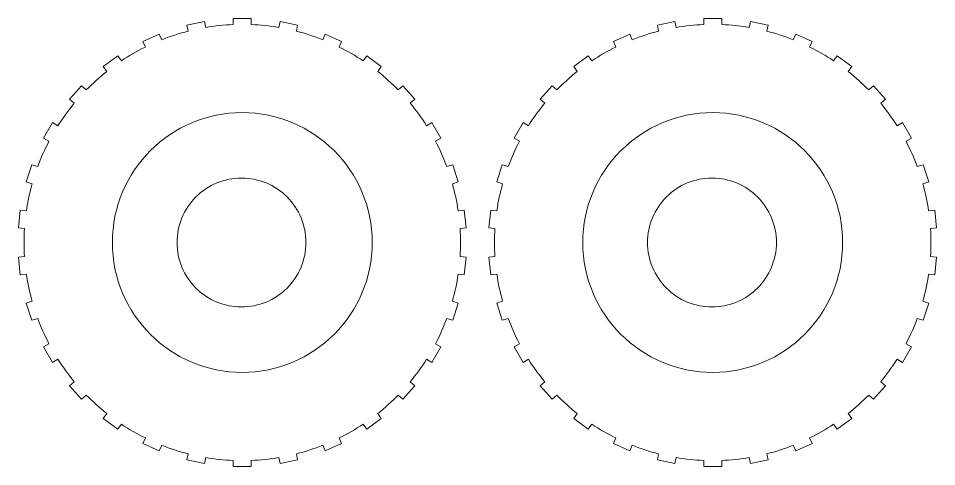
# Model space of a CAD drawing. Header units: centimetres. Extents: x -259 to 261, y 17 to 228.
# Drawn here: x -148.36 to -130.39, y 66.71 to 75.48 of the extents above; entities that cross this region are included whole.
import ezdxf

# ---------------------------------------------------------------- set-up
doc = ezdxf.new("R2010")
doc.units = ezdxf.units.CM
doc.header["$MEASUREMENT"] = 0
doc.layers.add('layer 1', color=7, linetype='Continuous')

msp = doc.modelspace()

# ---------------------------------------------------------------- linework, layer by layer
at = {"layer": 'layer 1', "color": 250, "lineweight": 9}
for points, knots in [([(-141.53854, 74.7464), (-141.53854, 74.7464), (-141.25457, 74.54008), (-141.25457, 74.54008), (-141.25457, 74.54008), (-141.25457, 74.54008), (-141.32546, 74.44251), (-141.32546, 74.44251), (-141.32546, 74.44251), (-141.18339, 74.33009), (-141.04862, 74.20875), (-140.92197, 74.0792), (-140.92197, 74.0792), (-140.92197, 74.0792), (-140.83235, 74.15991), (-140.83235, 74.15991), (-140.83235, 74.15991), (-140.83235, 74.15991), (-140.59748, 73.89906), (-140.59748, 73.89906), (-140.59748, 73.89906), (-140.59748, 73.89906), (-140.6871, 73.81836), (-140.6871, 73.81836), (-140.6871, 73.81836), (-140.57152, 73.67886), (-140.46492, 73.53215), (-140.36798, 73.37911), (-140.36798, 73.37911), (-140.36798, 73.37911), (-140.26352, 73.43941), (-140.26352, 73.43941), (-140.26352, 73.43941), (-140.26352, 73.43941), (-140.08802, 73.13543), (-140.08802, 73.13543), (-140.08802, 73.13543), (-140.08802, 73.13543), (-140.19248, 73.07513), (-140.19248, 73.07513), (-140.19248, 73.07513), (-140.10841, 72.91466), (-140.03465, 72.74898), (-139.97164, 72.57912), (-139.97164, 72.57912), (-139.97164, 72.57912), (-139.85693, 72.6164), (-139.85693, 72.6164), (-139.85693, 72.6164), (-139.85693, 72.6164), (-139.74847, 72.28258), (-139.74847, 72.28258), (-139.74847, 72.28258), (-139.74847, 72.28258), (-139.86317, 72.24531), (-139.86317, 72.24531), (-139.86317, 72.24531), (-139.81432, 72.07085), (-139.77661, 71.89347), (-139.75029, 71.71422), (-139.75029, 71.71422), (-139.75029, 71.71422), (-139.63034, 71.72684), (-139.63034, 71.72684), (-139.63034, 71.72684), (-139.63034, 71.72684), (-139.59365, 71.37776), (-139.59365, 71.37776), (-139.59365, 71.37776), (-139.59365, 71.37776), (-139.71359, 71.36513), (-139.71359, 71.36513), (-139.71359, 71.36513), (-139.70208, 71.18433), (-139.70208, 71.00299), (-139.71359, 70.8222), (-139.71359, 70.8222), (-139.71359, 70.8222), (-139.59365, 70.80959), (-139.59365, 70.80959), (-139.59365, 70.80959), (-139.59365, 70.80959), (-139.63034, 70.46052), (-139.63034, 70.46052), (-139.63034, 70.46052), (-139.63034, 70.46052), (-139.75029, 70.47312), (-139.75029, 70.47312), (-139.75029, 70.47312), (-139.77661, 70.29388), (-139.81432, 70.1165), (-139.86317, 69.94205), (-139.86317, 69.94205), (-139.86317, 69.94205), (-139.74847, 69.90477), (-139.74847, 69.90477), (-139.74847, 69.90477), (-139.74847, 69.90477), (-139.85693, 69.57095), (-139.85693, 69.57095), (-139.85693, 69.57095), (-139.85693, 69.57095), (-139.97164, 69.60822), (-139.97164, 69.60822), (-139.97164, 69.60822), (-140.03465, 69.43838), (-140.10841, 69.2727), (-140.19248, 69.11221), (-140.19248, 69.11221), (-140.19248, 69.11221), (-140.08802, 69.05191), (-140.08802, 69.05191), (-140.08802, 69.05191), (-140.08802, 69.05191), (-140.26352, 68.74794), (-140.26352, 68.74794), (-140.26352, 68.74794), (-140.26352, 68.74794), (-140.36798, 68.80824), (-140.36798, 68.80824), (-140.36798, 68.80824), (-140.46492, 68.6552), (-140.57152, 68.50849), (-140.6871, 68.369), (-140.6871, 68.369), (-140.6871, 68.369), (-140.59748, 68.28829), (-140.59748, 68.28829), (-140.59748, 68.28829), (-140.59748, 68.28829), (-140.83235, 68.02745), (-140.83235, 68.02745), (-140.83235, 68.02745), (-140.83235, 68.02745), (-140.92197, 68.10814), (-140.92197, 68.10814), (-140.92197, 68.10814), (-141.04862, 67.97861), (-141.18339, 67.85726), (-141.32546, 67.74485), (-141.32546, 67.74485), (-141.32546, 67.74485), (-141.25457, 67.64727), (-141.25457, 67.64727), (-141.25457, 67.64727), (-141.25457, 67.64727), (-141.53854, 67.44096), (-141.53854, 67.44096), (-141.53854, 67.44096), (-141.53854, 67.44096), (-141.60943, 67.53853), (-141.60943, 67.53853), (-141.60943, 67.53853), (-141.76024, 67.43816), (-141.9173, 67.34748), (-142.07963, 67.26705), (-142.07963, 67.26705), (-142.07963, 67.26705), (-142.03058, 67.15688), (-142.03058, 67.15688), (-142.03058, 67.15688), (-142.03058, 67.15688), (-142.35123, 67.01411), (-142.35123, 67.01411), (-142.35123, 67.01411), (-142.35123, 67.01411), (-142.40029, 67.12429), (-142.40029, 67.12429), (-142.40029, 67.12429), (-142.56867, 67.05747), (-142.74114, 67.00143), (-142.91665, 66.95651), (-142.91665, 66.95651), (-142.91665, 66.95651), (-142.89158, 66.83854), (-142.89158, 66.83854), (-142.89158, 66.83854), (-142.89158, 66.83854), (-143.23491, 66.76557), (-143.23491, 66.76557), (-143.23491, 66.76557), (-143.23491, 66.76557), (-143.25999, 66.88354), (-143.25999, 66.88354), (-143.25999, 66.88354), (-143.43859, 66.85319), (-143.61895, 66.83423), (-143.79996, 66.82678), (-143.79996, 66.82678), (-143.79996, 66.82678), (-143.79996, 66.70618), (-143.79996, 66.70618), (-143.79996, 66.70618), (-143.79996, 66.70618), (-144.15096, 66.70618), (-144.15096, 66.70618), (-144.15096, 66.70618), (-144.15096, 66.70618), (-144.15096, 66.82678), (-144.15096, 66.82678), (-144.15096, 66.82678), (-144.33197, 66.83423), (-144.51232, 66.85319), (-144.69092, 66.88354), (-144.69092, 66.88354), (-144.69092, 66.88354), (-144.71601, 66.76557), (-144.71601, 66.76557), (-144.71601, 66.76557), (-144.71601, 66.76557), (-145.05933, 66.83854), (-145.05933, 66.83854), (-145.05933, 66.83854), (-145.05933, 66.83854), (-145.03426, 66.95651), (-145.03426, 66.95651), (-145.03426, 66.95651), (-145.20977, 67.00143), (-145.38224, 67.05747), (-145.55063, 67.12429), (-145.55063, 67.12429), (-145.55063, 67.12429), (-145.59969, 67.01411), (-145.59969, 67.01411), (-145.59969, 67.01411), (-145.59969, 67.01411), (-145.92034, 67.15688), (-145.92034, 67.15688), (-145.92034, 67.15688), (-145.92034, 67.15688), (-145.87129, 67.26705), (-145.87129, 67.26705), (-145.87129, 67.26705), (-146.03362, 67.34748), (-146.19068, 67.43816), (-146.34149, 67.53853), (-146.34149, 67.53853), (-146.34149, 67.53853), (-146.41238, 67.44096), (-146.41238, 67.44096), (-146.41238, 67.44096), (-146.41238, 67.44096), (-146.69635, 67.64727), (-146.69635, 67.64727), (-146.69635, 67.64727), (-146.69635, 67.64727), (-146.62546, 67.74485), (-146.62546, 67.74485), (-146.62546, 67.74485), (-146.76752, 67.85726), (-146.90229, 67.97861), (-147.02895, 68.10814), (-147.02895, 68.10814), (-147.02895, 68.10814), (-147.11857, 68.02745), (-147.11857, 68.02745), (-147.11857, 68.02745), (-147.11857, 68.02745), (-147.35343, 68.28829), (-147.35343, 68.28829), (-147.35343, 68.28829), (-147.35343, 68.28829), (-147.26381, 68.369), (-147.26381, 68.369), (-147.26381, 68.369), (-147.3794, 68.50849), (-147.48599, 68.6552), (-147.58294, 68.80824), (-147.58294, 68.80824), (-147.58294, 68.80824), (-147.6874, 68.74794), (-147.6874, 68.74794), (-147.6874, 68.74794), (-147.6874, 68.74794), (-147.8629, 69.05191), (-147.8629, 69.05191), (-147.8629, 69.05191), (-147.8629, 69.05191), (-147.75844, 69.11221), (-147.75844, 69.11221), (-147.75844, 69.11221), (-147.8425, 69.2727), (-147.91626, 69.43838), (-147.97928, 69.60822), (-147.97928, 69.60822), (-147.97928, 69.60822), (-148.09398, 69.57095), (-148.09398, 69.57095), (-148.09398, 69.57095), (-148.09398, 69.57095), (-148.20244, 69.90477), (-148.20244, 69.90477), (-148.20244, 69.90477), (-148.20244, 69.90477), (-148.08775, 69.94205), (-148.08775, 69.94205), (-148.08775, 69.94205), (-148.1366, 70.1165), (-148.1743, 70.29388), (-148.20063, 70.47312), (-148.20063, 70.47312), (-148.20063, 70.47312), (-148.32058, 70.46052), (-148.32058, 70.46052), (-148.32058, 70.46052), (-148.32058, 70.46052), (-148.35727, 70.80959), (-148.35727, 70.80959), (-148.35727, 70.80959), (-148.35727, 70.80959), (-148.23732, 70.8222), (-148.23732, 70.8222), (-148.23732, 70.8222), (-148.24883, 71.003), (-148.24883, 71.18435), (-148.23732, 71.36515), (-148.23732, 71.36515), (-148.23732, 71.36515), (-148.35727, 71.37776), (-148.35727, 71.37776), (-148.35727, 71.37776), (-148.35727, 71.37776), (-148.32058, 71.72684), (-148.32058, 71.72684), (-148.32058, 71.72684), (-148.32058, 71.72684), (-148.20063, 71.71422), (-148.20063, 71.71422), (-148.20063, 71.71422), (-148.1743, 71.89347), (-148.1366, 72.07085), (-148.08775, 72.24531), (-148.08775, 72.24531), (-148.08775, 72.24531), (-148.20244, 72.28258), (-148.20244, 72.28258), (-148.20244, 72.28258), (-148.20244, 72.28258), (-148.09398, 72.6164), (-148.09398, 72.6164), (-148.09398, 72.6164), (-148.09398, 72.6164), (-147.97928, 72.57912), (-147.97928, 72.57912), (-147.97928, 72.57912), (-147.91626, 72.74898), (-147.8425, 72.91466), (-147.75844, 73.07513), (-147.75844, 73.07513), (-147.75844, 73.07513), (-147.8629, 73.13543), (-147.8629, 73.13543), (-147.8629, 73.13543), (-147.8629, 73.13543), (-147.6874, 73.43941), (-147.6874, 73.43941), (-147.6874, 73.43941), (-147.6874, 73.43941), (-147.58294, 73.37911), (-147.58294, 73.37911), (-147.58294, 73.37911), (-147.48599, 73.53215), (-147.3794, 73.67886), (-147.26381, 73.81836), (-147.26381, 73.81836), (-147.26381, 73.81836), (-147.35343, 73.89906), (-147.35343, 73.89906), (-147.35343, 73.89906), (-147.35343, 73.89906), (-147.11857, 74.15991), (-147.11857, 74.15991), (-147.11857, 74.15991), (-147.11857, 74.15991), (-147.02895, 74.0792), (-147.02895, 74.0792), (-147.02895, 74.0792), (-146.90229, 74.20875), (-146.76752, 74.33009), (-146.62546, 74.44251), (-146.62546, 74.44251), (-146.62546, 74.44251), (-146.69635, 74.54008), (-146.69635, 74.54008), (-146.69635, 74.54008), (-146.69635, 74.54008), (-146.41238, 74.7464), (-146.41238, 74.7464), (-146.41238, 74.7464), (-146.41238, 74.7464), (-146.34149, 74.64882), (-146.34149, 74.64882), (-146.34149, 74.64882), (-146.19068, 74.74919), (-146.03362, 74.83987), (-145.87129, 74.92029), (-145.87129, 74.92029), (-145.87129, 74.92029), (-145.92034, 75.03047), (-145.92034, 75.03047), (-145.92034, 75.03047), (-145.92034, 75.03047), (-145.59969, 75.17324), (-145.59969, 75.17324), (-145.59969, 75.17324), (-145.59969, 75.17324), (-145.55063, 75.06306), (-145.55063, 75.06306), (-145.55063, 75.06306), (-145.38224, 75.12987), (-145.20977, 75.18592), (-145.03426, 75.23083), (-145.03426, 75.23083), (-145.03426, 75.23083), (-145.05933, 75.34881), (-145.05933, 75.34881), (-145.05933, 75.34881), (-145.05933, 75.34881), (-144.71601, 75.42179), (-144.71601, 75.42179), (-144.71601, 75.42179), (-144.71601, 75.42179), (-144.69092, 75.30382), (-144.69092, 75.30382), (-144.69092, 75.30382), (-144.51232, 75.33417), (-144.33197, 75.35312), (-144.15096, 75.36056), (-144.15096, 75.36056), (-144.15096, 75.36056), (-144.15096, 75.48118), (-144.15096, 75.48118), (-144.15096, 75.48118), (-144.15096, 75.48118), (-143.79996, 75.48118), (-143.79996, 75.48118), (-143.79996, 75.48118), (-143.79996, 75.48118), (-143.79996, 75.36056), (-143.79996, 75.36056), (-143.79996, 75.36056), (-143.61895, 75.35312), (-143.43859, 75.33417), (-143.25999, 75.30382), (-143.25999, 75.30382), (-143.25999, 75.30382), (-143.23491, 75.42179), (-143.23491, 75.42179), (-143.23491, 75.42179), (-143.23491, 75.42179), (-142.89158, 75.34881), (-142.89158, 75.34881), (-142.89158, 75.34881), (-142.89158, 75.34881), (-142.91665, 75.23083), (-142.91665, 75.23083), (-142.91665, 75.23083), (-142.74114, 75.18592), (-142.56867, 75.12987), (-142.40029, 75.06306), (-142.40029, 75.06306), (-142.40029, 75.06306), (-142.35123, 75.17324), (-142.35123, 75.17324), (-142.35123, 75.17324), (-142.35123, 75.17324), (-142.03058, 75.03047), (-142.03058, 75.03047), (-142.03058, 75.03047), (-142.03058, 75.03047), (-142.07963, 74.92029), (-142.07963, 74.92029), (-142.07963, 74.92029), (-141.9173, 74.83987), (-141.76024, 74.74919), (-141.60943, 74.64882), (-141.60943, 74.64882), (-141.60943, 74.64882), (-141.53854, 74.7464), (-141.53854, 74.7464)], [0, 0, 0, 0, 0.00826446, 0.00826446, 0.00826446, 0.00826446, 0.01652893, 0.01652893, 0.01652893, 0.01652893, 0.02479339, 0.02479339, 0.02479339, 0.02479339, 0.03305785, 0.03305785, 0.03305785, 0.03305785, 0.04132231, 0.04132231, 0.04132231, 0.04132231, 0.04958678, 0.04958678, 0.04958678, 0.04958678, 0.05785124, 0.05785124, 0.05785124, 0.05785124, 0.0661157, 0.0661157, 0.0661157, 0.0661157, 0.07438017, 0.07438017, 0.07438017, 0.07438017, 0.08264463, 0.08264463, 0.08264463, 0.08264463, 0.09090909, 0.09090909, 0.09090909, 0.09090909, 0.09917355, 0.09917355, 0.09917355, 0.09917355, 0.10743802, 0.10743802, 0.10743802, 0.10743802, 0.11570248, 0.11570248, 0.11570248, 0.11570248, 0.12396694, 0.12396694, 0.12396694, 0.12396694, 0.1322314, 0.1322314, 0.1322314, 0.1322314, 0.14049587, 0.14049587, 0.14049587, 0.14049587, 0.14876033, 0.14876033, 0.14876033, 0.14876033, 0.15702479, 0.15702479, 0.15702479, 0.15702479, 0.16528926, 0.16528926, 0.16528926, 0.16528926, 0.17355372, 0.17355372, 0.17355372, 0.17355372, 0.18181818, 0.18181818, 0.18181818, 0.18181818, 0.19008264, 0.19008264, 0.19008264, 0.19008264, 0.19834711, 0.19834711, 0.19834711, 0.19834711, 0.20661157, 0.20661157, 0.20661157, 0.20661157, 0.21487603, 0.21487603, 0.21487603, 0.21487603, 0.2231405, 0.2231405, 0.2231405, 0.2231405, 0.23140496, 0.23140496, 0.23140496, 0.23140496, 0.23966942, 0.23966942, 0.23966942, 0.23966942, 0.24793388, 0.24793388, 0.24793388, 0.24793388, 0.25619835, 0.25619835, 0.25619835, 0.25619835, 0.26446281, 0.26446281, 0.26446281, 0.26446281, 0.27272727, 0.27272727, 0.27272727, 0.27272727, 0.28099174, 0.28099174, 0.28099174, 0.28099174, 0.2892562, 0.2892562, 0.2892562, 0.2892562, 0.29752066, 0.29752066, 0.29752066, 0.29752066, 0.30578512, 0.30578512, 0.30578512, 0.30578512, 0.31404959, 0.31404959, 0.31404959, 0.31404959, 0.32231405, 0.32231405, 0.32231405, 0.32231405, 0.33057851, 0.33057851, 0.33057851, 0.33057851, 0.33884298, 0.33884298, 0.33884298, 0.33884298, 0.34710744, 0.34710744, 0.34710744, 0.34710744, 0.3553719, 0.3553719, 0.3553719, 0.3553719, 0.36363636, 0.36363636, 0.36363636, 0.36363636, 0.37190083, 0.37190083, 0.37190083, 0.37190083, 0.38016529, 0.38016529, 0.38016529, 0.38016529, 0.38842975, 0.38842975, 0.38842975, 0.38842975, 0.39669421, 0.39669421, 0.39669421, 0.39669421, 0.40495868, 0.40495868, 0.40495868, 0.40495868, 0.41322314, 0.41322314, 0.41322314, 0.41322314, 0.4214876, 0.4214876, 0.4214876, 0.4214876, 0.42975207, 0.42975207, 0.42975207, 0.42975207, 0.43801653, 0.43801653, 0.43801653, 0.43801653, 0.44628099, 0.44628099, 0.44628099, 0.44628099, 0.45454545, 0.45454545, 0.45454545, 0.45454545, 0.46280992, 0.46280992, 0.46280992, 0.46280992, 0.47107438, 0.47107438, 0.47107438, 0.47107438, 0.47933884, 0.47933884, 0.47933884, 0.47933884, 0.48760331, 0.48760331, 0.48760331, 0.48760331, 0.49586777, 0.49586777, 0.49586777, 0.49586777, 0.50413223, 0.50413223, 0.50413223, 0.50413223, 0.51239669, 0.51239669, 0.51239669, 0.51239669, 0.52066116, 0.52066116, 0.52066116, 0.52066116, 0.52892562, 0.52892562, 0.52892562, 0.52892562, 0.53719008, 0.53719008, 0.53719008, 0.53719008, 0.54545455, 0.54545455, 0.54545455, 0.54545455, 0.55371901, 0.55371901, 0.55371901, 0.55371901, 0.56198347, 0.56198347, 0.56198347, 0.56198347, 0.57024793, 0.57024793, 0.57024793, 0.57024793, 0.5785124, 0.5785124, 0.5785124, 0.5785124, 0.58677686, 0.58677686, 0.58677686, 0.58677686, 0.59504132, 0.59504132, 0.59504132, 0.59504132, 0.60330579, 0.60330579, 0.60330579, 0.60330579, 0.61157025, 0.61157025, 0.61157025, 0.61157025, 0.61983471, 0.61983471, 0.61983471, 0.61983471, 0.62809917, 0.62809917, 0.62809917, 0.62809917, 0.63636364, 0.63636364, 0.63636364, 0.63636364, 0.6446281, 0.6446281, 0.6446281, 0.6446281, 0.65289256, 0.65289256, 0.65289256, 0.65289256, 0.66115702, 0.66115702, 0.66115702, 0.66115702, 0.66942149, 0.66942149, 0.66942149, 0.66942149, 0.67768595, 0.67768595, 0.67768595, 0.67768595, 0.68595041, 0.68595041, 0.68595041, 0.68595041, 0.69421488, 0.69421488, 0.69421488, 0.69421488, 0.70247934, 0.70247934, 0.70247934, 0.70247934, 0.7107438, 0.7107438, 0.7107438, 0.7107438, 0.71900826, 0.71900826, 0.71900826, 0.71900826, 0.72727273, 0.72727273, 0.72727273, 0.72727273, 0.73553719, 0.73553719, 0.73553719, 0.73553719, 0.74380165, 0.74380165, 0.74380165, 0.74380165, 0.75206612, 0.75206612, 0.75206612, 0.75206612, 0.76033058, 0.76033058, 0.76033058, 0.76033058, 0.76859504, 0.76859504, 0.76859504, 0.76859504, 0.7768595, 0.7768595, 0.7768595, 0.7768595, 0.78512397, 0.78512397, 0.78512397, 0.78512397, 0.79338843, 0.79338843, 0.79338843, 0.79338843, 0.80165289, 0.80165289, 0.80165289, 0.80165289, 0.80991736, 0.80991736, 0.80991736, 0.80991736, 0.81818182, 0.81818182, 0.81818182, 0.81818182, 0.82644628, 0.82644628, 0.82644628, 0.82644628, 0.83471074, 0.83471074, 0.83471074, 0.83471074, 0.84297521, 0.84297521, 0.84297521, 0.84297521, 0.85123967, 0.85123967, 0.85123967, 0.85123967, 0.85950413, 0.85950413, 0.85950413, 0.85950413, 0.8677686, 0.8677686, 0.8677686, 0.8677686, 0.87603306, 0.87603306, 0.87603306, 0.87603306, 0.88429752, 0.88429752, 0.88429752, 0.88429752, 0.89256198, 0.89256198, 0.89256198, 0.89256198, 0.90082645, 0.90082645, 0.90082645, 0.90082645, 0.90909091, 0.90909091, 0.90909091, 0.90909091, 0.91735537, 0.91735537, 0.91735537, 0.91735537, 0.92561983, 0.92561983, 0.92561983, 0.92561983, 0.9338843, 0.9338843, 0.9338843, 0.9338843, 0.94214876, 0.94214876, 0.94214876, 0.94214876, 0.95041322, 0.95041322, 0.95041322, 0.95041322, 0.95867769, 0.95867769, 0.95867769, 0.95867769, 0.96694215, 0.96694215, 0.96694215, 0.96694215, 0.97520661, 0.97520661, 0.97520661, 0.97520661, 0.98347107, 0.98347107, 0.98347107, 0.98347107, 1, 1, 1, 1]), ([(-132.33106, 74.7464), (-132.33106, 74.7464), (-132.04709, 74.54008), (-132.04709, 74.54008), (-132.04709, 74.54008), (-132.04709, 74.54008), (-132.11798, 74.44251), (-132.11798, 74.44251), (-132.11798, 74.44251), (-131.97591, 74.33009), (-131.84114, 74.20875), (-131.71449, 74.0792), (-131.71449, 74.0792), (-131.71449, 74.0792), (-131.62487, 74.15991), (-131.62487, 74.15991), (-131.62487, 74.15991), (-131.62487, 74.15991), (-131.39, 73.89906), (-131.39, 73.89906), (-131.39, 73.89906), (-131.39, 73.89906), (-131.47962, 73.81836), (-131.47962, 73.81836), (-131.47962, 73.81836), (-131.36404, 73.67886), (-131.25744, 73.53215), (-131.1605, 73.37911), (-131.1605, 73.37911), (-131.1605, 73.37911), (-131.05604, 73.43941), (-131.05604, 73.43941), (-131.05604, 73.43941), (-131.05604, 73.43941), (-130.88054, 73.13543), (-130.88054, 73.13543), (-130.88054, 73.13543), (-130.88054, 73.13543), (-130.985, 73.07513), (-130.985, 73.07513), (-130.985, 73.07513), (-130.90093, 72.91466), (-130.82717, 72.74898), (-130.76416, 72.57912), (-130.76416, 72.57912), (-130.76416, 72.57912), (-130.64945, 72.6164), (-130.64945, 72.6164), (-130.64945, 72.6164), (-130.64945, 72.6164), (-130.54099, 72.28258), (-130.54099, 72.28258), (-130.54099, 72.28258), (-130.54099, 72.28258), (-130.65569, 72.24531), (-130.65569, 72.24531), (-130.65569, 72.24531), (-130.60684, 72.07085), (-130.56913, 71.89347), (-130.54281, 71.71422), (-130.54281, 71.71422), (-130.54281, 71.71422), (-130.42286, 71.72684), (-130.42286, 71.72684), (-130.42286, 71.72684), (-130.42286, 71.72684), (-130.38617, 71.37776), (-130.38617, 71.37776), (-130.38617, 71.37776), (-130.38617, 71.37776), (-130.50611, 71.36513), (-130.50611, 71.36513), (-130.50611, 71.36513), (-130.4946, 71.18433), (-130.4946, 71.00299), (-130.50611, 70.8222), (-130.50611, 70.8222), (-130.50611, 70.8222), (-130.38617, 70.80959), (-130.38617, 70.80959), (-130.38617, 70.80959), (-130.38617, 70.80959), (-130.42286, 70.46052), (-130.42286, 70.46052), (-130.42286, 70.46052), (-130.42286, 70.46052), (-130.54281, 70.47312), (-130.54281, 70.47312), (-130.54281, 70.47312), (-130.56913, 70.29388), (-130.60684, 70.1165), (-130.65569, 69.94205), (-130.65569, 69.94205), (-130.65569, 69.94205), (-130.54099, 69.90477), (-130.54099, 69.90477), (-130.54099, 69.90477), (-130.54099, 69.90477), (-130.64945, 69.57095), (-130.64945, 69.57095), (-130.64945, 69.57095), (-130.64945, 69.57095), (-130.76416, 69.60822), (-130.76416, 69.60822), (-130.76416, 69.60822), (-130.82717, 69.43838), (-130.90093, 69.2727), (-130.985, 69.11221), (-130.985, 69.11221), (-130.985, 69.11221), (-130.88054, 69.05191), (-130.88054, 69.05191), (-130.88054, 69.05191), (-130.88054, 69.05191), (-131.05604, 68.74794), (-131.05604, 68.74794), (-131.05604, 68.74794), (-131.05604, 68.74794), (-131.1605, 68.80824), (-131.1605, 68.80824), (-131.1605, 68.80824), (-131.25744, 68.6552), (-131.36404, 68.50849), (-131.47962, 68.369), (-131.47962, 68.369), (-131.47962, 68.369), (-131.39, 68.28829), (-131.39, 68.28829), (-131.39, 68.28829), (-131.39, 68.28829), (-131.62487, 68.02745), (-131.62487, 68.02745), (-131.62487, 68.02745), (-131.62487, 68.02745), (-131.71449, 68.10814), (-131.71449, 68.10814), (-131.71449, 68.10814), (-131.84114, 67.97861), (-131.97591, 67.85726), (-132.11798, 67.74485), (-132.11798, 67.74485), (-132.11798, 67.74485), (-132.04709, 67.64727), (-132.04709, 67.64727), (-132.04709, 67.64727), (-132.04709, 67.64727), (-132.33106, 67.44096), (-132.33106, 67.44096), (-132.33106, 67.44096), (-132.33106, 67.44096), (-132.40195, 67.53853), (-132.40195, 67.53853), (-132.40195, 67.53853), (-132.55276, 67.43816), (-132.70982, 67.34748), (-132.87215, 67.26705), (-132.87215, 67.26705), (-132.87215, 67.26705), (-132.8231, 67.15688), (-132.8231, 67.15688), (-132.8231, 67.15688), (-132.8231, 67.15688), (-133.14375, 67.01411), (-133.14375, 67.01411), (-133.14375, 67.01411), (-133.14375, 67.01411), (-133.19281, 67.12429), (-133.19281, 67.12429), (-133.19281, 67.12429), (-133.36119, 67.05747), (-133.53366, 67.00143), (-133.70917, 66.95651), (-133.70917, 66.95651), (-133.70917, 66.95651), (-133.6841, 66.83854), (-133.6841, 66.83854), (-133.6841, 66.83854), (-133.6841, 66.83854), (-134.02743, 66.76557), (-134.02743, 66.76557), (-134.02743, 66.76557), (-134.02743, 66.76557), (-134.05251, 66.88354), (-134.05251, 66.88354), (-134.05251, 66.88354), (-134.23111, 66.85319), (-134.41147, 66.83423), (-134.59248, 66.82678), (-134.59248, 66.82678), (-134.59248, 66.82678), (-134.59248, 66.70618), (-134.59248, 66.70618), (-134.59248, 66.70618), (-134.59248, 66.70618), (-134.94348, 66.70618), (-134.94348, 66.70618), (-134.94348, 66.70618), (-134.94348, 66.70618), (-134.94348, 66.82678), (-134.94348, 66.82678), (-134.94348, 66.82678), (-135.12449, 66.83423), (-135.30484, 66.85319), (-135.48344, 66.88354), (-135.48344, 66.88354), (-135.48344, 66.88354), (-135.50853, 66.76557), (-135.50853, 66.76557), (-135.50853, 66.76557), (-135.50853, 66.76557), (-135.85185, 66.83854), (-135.85185, 66.83854), (-135.85185, 66.83854), (-135.85185, 66.83854), (-135.82678, 66.95651), (-135.82678, 66.95651), (-135.82678, 66.95651), (-136.00229, 67.00143), (-136.17476, 67.05747), (-136.34315, 67.12429), (-136.34315, 67.12429), (-136.34315, 67.12429), (-136.39221, 67.01411), (-136.39221, 67.01411), (-136.39221, 67.01411), (-136.39221, 67.01411), (-136.71286, 67.15688), (-136.71286, 67.15688), (-136.71286, 67.15688), (-136.71286, 67.15688), (-136.66381, 67.26705), (-136.66381, 67.26705), (-136.66381, 67.26705), (-136.82614, 67.34748), (-136.9832, 67.43816), (-137.13401, 67.53853), (-137.13401, 67.53853), (-137.13401, 67.53853), (-137.2049, 67.44096), (-137.2049, 67.44096), (-137.2049, 67.44096), (-137.2049, 67.44096), (-137.48887, 67.64727), (-137.48887, 67.64727), (-137.48887, 67.64727), (-137.48887, 67.64727), (-137.41798, 67.74485), (-137.41798, 67.74485), (-137.41798, 67.74485), (-137.56004, 67.85726), (-137.69481, 67.97861), (-137.82147, 68.10814), (-137.82147, 68.10814), (-137.82147, 68.10814), (-137.91109, 68.02745), (-137.91109, 68.02745), (-137.91109, 68.02745), (-137.91109, 68.02745), (-138.14595, 68.28829), (-138.14595, 68.28829), (-138.14595, 68.28829), (-138.14595, 68.28829), (-138.05633, 68.369), (-138.05633, 68.369), (-138.05633, 68.369), (-138.17192, 68.50849), (-138.27851, 68.6552), (-138.37546, 68.80824), (-138.37546, 68.80824), (-138.37546, 68.80824), (-138.47992, 68.74794), (-138.47992, 68.74794), (-138.47992, 68.74794), (-138.47992, 68.74794), (-138.65542, 69.05191), (-138.65542, 69.05191), (-138.65542, 69.05191), (-138.65542, 69.05191), (-138.55096, 69.11221), (-138.55096, 69.11221), (-138.55096, 69.11221), (-138.63502, 69.2727), (-138.70878, 69.43838), (-138.7718, 69.60822), (-138.7718, 69.60822), (-138.7718, 69.60822), (-138.8865, 69.57095), (-138.8865, 69.57095), (-138.8865, 69.57095), (-138.8865, 69.57095), (-138.99496, 69.90477), (-138.99496, 69.90477), (-138.99496, 69.90477), (-138.99496, 69.90477), (-138.88027, 69.94205), (-138.88027, 69.94205), (-138.88027, 69.94205), (-138.92912, 70.1165), (-138.96682, 70.29388), (-138.99315, 70.47312), (-138.99315, 70.47312), (-138.99315, 70.47312), (-139.1131, 70.46052), (-139.1131, 70.46052), (-139.1131, 70.46052), (-139.1131, 70.46052), (-139.14979, 70.80959), (-139.14979, 70.80959), (-139.14979, 70.80959), (-139.14979, 70.80959), (-139.02984, 70.8222), (-139.02984, 70.8222), (-139.02984, 70.8222), (-139.04135, 71.003), (-139.04135, 71.18435), (-139.02984, 71.36515), (-139.02984, 71.36515), (-139.02984, 71.36515), (-139.14979, 71.37776), (-139.14979, 71.37776), (-139.14979, 71.37776), (-139.14979, 71.37776), (-139.1131, 71.72684), (-139.1131, 71.72684), (-139.1131, 71.72684), (-139.1131, 71.72684), (-138.99315, 71.71422), (-138.99315, 71.71422), (-138.99315, 71.71422), (-138.96682, 71.89347), (-138.92912, 72.07085), (-138.88027, 72.24531), (-138.88027, 72.24531), (-138.88027, 72.24531), (-138.99496, 72.28258), (-138.99496, 72.28258), (-138.99496, 72.28258), (-138.99496, 72.28258), (-138.8865, 72.6164), (-138.8865, 72.6164), (-138.8865, 72.6164), (-138.8865, 72.6164), (-138.7718, 72.57912), (-138.7718, 72.57912), (-138.7718, 72.57912), (-138.70878, 72.74898), (-138.63502, 72.91466), (-138.55096, 73.07513), (-138.55096, 73.07513), (-138.55096, 73.07513), (-138.65542, 73.13543), (-138.65542, 73.13543), (-138.65542, 73.13543), (-138.65542, 73.13543), (-138.47992, 73.43941), (-138.47992, 73.43941), (-138.47992, 73.43941), (-138.47992, 73.43941), (-138.37546, 73.37911), (-138.37546, 73.37911), (-138.37546, 73.37911), (-138.27851, 73.53215), (-138.17192, 73.67886), (-138.05633, 73.81836), (-138.05633, 73.81836), (-138.05633, 73.81836), (-138.14595, 73.89906), (-138.14595, 73.89906), (-138.14595, 73.89906), (-138.14595, 73.89906), (-137.91109, 74.15991), (-137.91109, 74.15991), (-137.91109, 74.15991), (-137.91109, 74.15991), (-137.82147, 74.0792), (-137.82147, 74.0792), (-137.82147, 74.0792), (-137.69481, 74.20875), (-137.56004, 74.33009), (-137.41798, 74.44251), (-137.41798, 74.44251), (-137.41798, 74.44251), (-137.48887, 74.54008), (-137.48887, 74.54008), (-137.48887, 74.54008), (-137.48887, 74.54008), (-137.2049, 74.7464), (-137.2049, 74.7464), (-137.2049, 74.7464), (-137.2049, 74.7464), (-137.13401, 74.64882), (-137.13401, 74.64882), (-137.13401, 74.64882), (-136.9832, 74.74919), (-136.82614, 74.83987), (-136.66381, 74.92029), (-136.66381, 74.92029), (-136.66381, 74.92029), (-136.71286, 75.03047), (-136.71286, 75.03047), (-136.71286, 75.03047), (-136.71286, 75.03047), (-136.39221, 75.17324), (-136.39221, 75.17324), (-136.39221, 75.17324), (-136.39221, 75.17324), (-136.34315, 75.06306), (-136.34315, 75.06306), (-136.34315, 75.06306), (-136.17476, 75.12987), (-136.00229, 75.18592), (-135.82678, 75.23083), (-135.82678, 75.23083), (-135.82678, 75.23083), (-135.85185, 75.34881), (-135.85185, 75.34881), (-135.85185, 75.34881), (-135.85185, 75.34881), (-135.50853, 75.42179), (-135.50853, 75.42179), (-135.50853, 75.42179), (-135.50853, 75.42179), (-135.48344, 75.30382), (-135.48344, 75.30382), (-135.48344, 75.30382), (-135.30484, 75.33417), (-135.12449, 75.35312), (-134.94348, 75.36056), (-134.94348, 75.36056), (-134.94348, 75.36056), (-134.94348, 75.48118), (-134.94348, 75.48118), (-134.94348, 75.48118), (-134.94348, 75.48118), (-134.59248, 75.48118), (-134.59248, 75.48118), (-134.59248, 75.48118), (-134.59248, 75.48118), (-134.59248, 75.36056), (-134.59248, 75.36056), (-134.59248, 75.36056), (-134.41147, 75.35312), (-134.23111, 75.33417), (-134.05251, 75.30382), (-134.05251, 75.30382), (-134.05251, 75.30382), (-134.02743, 75.42179), (-134.02743, 75.42179), (-134.02743, 75.42179), (-134.02743, 75.42179), (-133.6841, 75.34881), (-133.6841, 75.34881), (-133.6841, 75.34881), (-133.6841, 75.34881), (-133.70917, 75.23083), (-133.70917, 75.23083), (-133.70917, 75.23083), (-133.53366, 75.18592), (-133.36119, 75.12987), (-133.19281, 75.06306), (-133.19281, 75.06306), (-133.19281, 75.06306), (-133.14375, 75.17324), (-133.14375, 75.17324), (-133.14375, 75.17324), (-133.14375, 75.17324), (-132.8231, 75.03047), (-132.8231, 75.03047), (-132.8231, 75.03047), (-132.8231, 75.03047), (-132.87215, 74.92029), (-132.87215, 74.92029), (-132.87215, 74.92029), (-132.70982, 74.83987), (-132.55276, 74.74919), (-132.40195, 74.64882), (-132.40195, 74.64882), (-132.40195, 74.64882), (-132.33106, 74.7464), (-132.33106, 74.7464)], [0, 0, 0, 0, 0.00826446, 0.00826446, 0.00826446, 0.00826446, 0.01652893, 0.01652893, 0.01652893, 0.01652893, 0.02479339, 0.02479339, 0.02479339, 0.02479339, 0.03305785, 0.03305785, 0.03305785, 0.03305785, 0.04132231, 0.04132231, 0.04132231, 0.04132231, 0.04958678, 0.04958678, 0.04958678, 0.04958678, 0.05785124, 0.05785124, 0.05785124, 0.05785124, 0.0661157, 0.0661157, 0.0661157, 0.0661157, 0.07438017, 0.07438017, 0.07438017, 0.07438017, 0.08264463, 0.08264463, 0.08264463, 0.08264463, 0.09090909, 0.09090909, 0.09090909, 0.09090909, 0.09917355, 0.09917355, 0.09917355, 0.09917355, 0.10743802, 0.10743802, 0.10743802, 0.10743802, 0.11570248, 0.11570248, 0.11570248, 0.11570248, 0.12396694, 0.12396694, 0.12396694, 0.12396694, 0.1322314, 0.1322314, 0.1322314, 0.1322314, 0.14049587, 0.14049587, 0.14049587, 0.14049587, 0.14876033, 0.14876033, 0.14876033, 0.14876033, 0.15702479, 0.15702479, 0.15702479, 0.15702479, 0.16528926, 0.16528926, 0.16528926, 0.16528926, 0.17355372, 0.17355372, 0.17355372, 0.17355372, 0.18181818, 0.18181818, 0.18181818, 0.18181818, 0.19008264, 0.19008264, 0.19008264, 0.19008264, 0.19834711, 0.19834711, 0.19834711, 0.19834711, 0.20661157, 0.20661157, 0.20661157, 0.20661157, 0.21487603, 0.21487603, 0.21487603, 0.21487603, 0.2231405, 0.2231405, 0.2231405, 0.2231405, 0.23140496, 0.23140496, 0.23140496, 0.23140496, 0.23966942, 0.23966942, 0.23966942, 0.23966942, 0.24793388, 0.24793388, 0.24793388, 0.24793388, 0.25619835, 0.25619835, 0.25619835, 0.25619835, 0.26446281, 0.26446281, 0.26446281, 0.26446281, 0.27272727, 0.27272727, 0.27272727, 0.27272727, 0.28099174, 0.28099174, 0.28099174, 0.28099174, 0.2892562, 0.2892562, 0.2892562, 0.2892562, 0.29752066, 0.29752066, 0.29752066, 0.29752066, 0.30578512, 0.30578512, 0.30578512, 0.30578512, 0.31404959, 0.31404959, 0.31404959, 0.31404959, 0.32231405, 0.32231405, 0.32231405, 0.32231405, 0.33057851, 0.33057851, 0.33057851, 0.33057851, 0.33884298, 0.33884298, 0.33884298, 0.33884298, 0.34710744, 0.34710744, 0.34710744, 0.34710744, 0.3553719, 0.3553719, 0.3553719, 0.3553719, 0.36363636, 0.36363636, 0.36363636, 0.36363636, 0.37190083, 0.37190083, 0.37190083, 0.37190083, 0.38016529, 0.38016529, 0.38016529, 0.38016529, 0.38842975, 0.38842975, 0.38842975, 0.38842975, 0.39669421, 0.39669421, 0.39669421, 0.39669421, 0.40495868, 0.40495868, 0.40495868, 0.40495868, 0.41322314, 0.41322314, 0.41322314, 0.41322314, 0.4214876, 0.4214876, 0.4214876, 0.4214876, 0.42975207, 0.42975207, 0.42975207, 0.42975207, 0.43801653, 0.43801653, 0.43801653, 0.43801653, 0.44628099, 0.44628099, 0.44628099, 0.44628099, 0.45454545, 0.45454545, 0.45454545, 0.45454545, 0.46280992, 0.46280992, 0.46280992, 0.46280992, 0.47107438, 0.47107438, 0.47107438, 0.47107438, 0.47933884, 0.47933884, 0.47933884, 0.47933884, 0.48760331, 0.48760331, 0.48760331, 0.48760331, 0.49586777, 0.49586777, 0.49586777, 0.49586777, 0.50413223, 0.50413223, 0.50413223, 0.50413223, 0.51239669, 0.51239669, 0.51239669, 0.51239669, 0.52066116, 0.52066116, 0.52066116, 0.52066116, 0.52892562, 0.52892562, 0.52892562, 0.52892562, 0.53719008, 0.53719008, 0.53719008, 0.53719008, 0.54545455, 0.54545455, 0.54545455, 0.54545455, 0.55371901, 0.55371901, 0.55371901, 0.55371901, 0.56198347, 0.56198347, 0.56198347, 0.56198347, 0.57024793, 0.57024793, 0.57024793, 0.57024793, 0.5785124, 0.5785124, 0.5785124, 0.5785124, 0.58677686, 0.58677686, 0.58677686, 0.58677686, 0.59504132, 0.59504132, 0.59504132, 0.59504132, 0.60330579, 0.60330579, 0.60330579, 0.60330579, 0.61157025, 0.61157025, 0.61157025, 0.61157025, 0.61983471, 0.61983471, 0.61983471, 0.61983471, 0.62809917, 0.62809917, 0.62809917, 0.62809917, 0.63636364, 0.63636364, 0.63636364, 0.63636364, 0.6446281, 0.6446281, 0.6446281, 0.6446281, 0.65289256, 0.65289256, 0.65289256, 0.65289256, 0.66115702, 0.66115702, 0.66115702, 0.66115702, 0.66942149, 0.66942149, 0.66942149, 0.66942149, 0.67768595, 0.67768595, 0.67768595, 0.67768595, 0.68595041, 0.68595041, 0.68595041, 0.68595041, 0.69421488, 0.69421488, 0.69421488, 0.69421488, 0.70247934, 0.70247934, 0.70247934, 0.70247934, 0.7107438, 0.7107438, 0.7107438, 0.7107438, 0.71900826, 0.71900826, 0.71900826, 0.71900826, 0.72727273, 0.72727273, 0.72727273, 0.72727273, 0.73553719, 0.73553719, 0.73553719, 0.73553719, 0.74380165, 0.74380165, 0.74380165, 0.74380165, 0.75206612, 0.75206612, 0.75206612, 0.75206612, 0.76033058, 0.76033058, 0.76033058, 0.76033058, 0.76859504, 0.76859504, 0.76859504, 0.76859504, 0.7768595, 0.7768595, 0.7768595, 0.7768595, 0.78512397, 0.78512397, 0.78512397, 0.78512397, 0.79338843, 0.79338843, 0.79338843, 0.79338843, 0.80165289, 0.80165289, 0.80165289, 0.80165289, 0.80991736, 0.80991736, 0.80991736, 0.80991736, 0.81818182, 0.81818182, 0.81818182, 0.81818182, 0.82644628, 0.82644628, 0.82644628, 0.82644628, 0.83471074, 0.83471074, 0.83471074, 0.83471074, 0.84297521, 0.84297521, 0.84297521, 0.84297521, 0.85123967, 0.85123967, 0.85123967, 0.85123967, 0.85950413, 0.85950413, 0.85950413, 0.85950413, 0.8677686, 0.8677686, 0.8677686, 0.8677686, 0.87603306, 0.87603306, 0.87603306, 0.87603306, 0.88429752, 0.88429752, 0.88429752, 0.88429752, 0.89256198, 0.89256198, 0.89256198, 0.89256198, 0.90082645, 0.90082645, 0.90082645, 0.90082645, 0.90909091, 0.90909091, 0.90909091, 0.90909091, 0.91735537, 0.91735537, 0.91735537, 0.91735537, 0.92561983, 0.92561983, 0.92561983, 0.92561983, 0.9338843, 0.9338843, 0.9338843, 0.9338843, 0.94214876, 0.94214876, 0.94214876, 0.94214876, 0.95041322, 0.95041322, 0.95041322, 0.95041322, 0.95867769, 0.95867769, 0.95867769, 0.95867769, 0.96694215, 0.96694215, 0.96694215, 0.96694215, 0.97520661, 0.97520661, 0.97520661, 0.97520661, 0.98347107, 0.98347107, 0.98347107, 0.98347107, 1, 1, 1, 1]), ([(-143.97546, 68.55097), (-145.37976, 68.55097), (-146.51817, 69.68938), (-146.51817, 71.09368), (-146.51817, 71.09368), (-146.51817, 72.49798), (-145.37976, 73.63639), (-143.97546, 73.63639), (-143.97546, 73.63639), (-142.57115, 73.63639), (-141.43274, 72.49798), (-141.43274, 71.09368), (-141.43274, 71.09368), (-141.43274, 69.68938), (-142.57115, 68.55097), (-143.97546, 68.55097)], [0, 0, 0, 0, 0.2, 0.2, 0.2, 0.2, 0.4, 0.4, 0.4, 0.4, 0.6, 0.6, 0.6, 0.6, 1, 1, 1, 1]), ([(-134.76798, 68.55097), (-136.17228, 68.55097), (-137.31069, 69.68938), (-137.31069, 71.09368), (-137.31069, 71.09368), (-137.31069, 72.49798), (-136.17228, 73.63639), (-134.76798, 73.63639), (-134.76798, 73.63639), (-133.36367, 73.63639), (-132.22526, 72.49798), (-132.22526, 71.09368), (-132.22526, 71.09368), (-132.22526, 69.68938), (-133.36367, 68.55097), (-134.76798, 68.55097)], [0, 0, 0, 0, 0.2, 0.2, 0.2, 0.2, 0.4, 0.4, 0.4, 0.4, 0.6, 0.6, 0.6, 0.6, 1, 1, 1, 1]), ([(-143.9904, 69.83246), (-144.32487, 69.83246), (-144.64563, 69.96536), (-144.88221, 70.20187), (-144.88221, 70.20187), (-145.11871, 70.43839), (-145.2516, 70.75917), (-145.2516, 71.09366), (-145.2516, 71.09366), (-145.2516, 71.42816), (-145.11871, 71.74894), (-144.88221, 71.98546), (-144.88221, 71.98546), (-144.64563, 72.22196), (-144.32487, 72.35484), (-143.9904, 72.35484), (-143.9904, 72.35484), (-143.65588, 72.35484), (-143.33512, 72.22196), (-143.09862, 71.98546), (-143.09862, 71.98546), (-142.86205, 71.74894), (-142.72922, 71.42816), (-142.72922, 71.09366), (-142.72922, 71.09366), (-142.72922, 70.75917), (-142.86205, 70.43839), (-143.09862, 70.20187), (-143.09862, 70.20187), (-143.33512, 69.96536), (-143.65588, 69.83246), (-143.9904, 69.83246)], [0, 0, 0, 0, 0.11111111, 0.11111111, 0.11111111, 0.11111111, 0.22222222, 0.22222222, 0.22222222, 0.22222222, 0.33333333, 0.33333333, 0.33333333, 0.33333333, 0.44444444, 0.44444444, 0.44444444, 0.44444444, 0.55555556, 0.55555556, 0.55555556, 0.55555556, 0.66666667, 0.66666667, 0.66666667, 0.66666667, 0.77777778, 0.77777778, 0.77777778, 0.77777778, 1, 1, 1, 1]), ([(-134.78292, 69.83246), (-135.11739, 69.83246), (-135.43815, 69.96536), (-135.67473, 70.20187), (-135.67473, 70.20187), (-135.91123, 70.43839), (-136.04412, 70.75917), (-136.04412, 71.09366), (-136.04412, 71.09366), (-136.04412, 71.42816), (-135.91123, 71.74894), (-135.67473, 71.98546), (-135.67473, 71.98546), (-135.43815, 72.22196), (-135.11739, 72.35484), (-134.78292, 72.35484), (-134.78292, 72.35484), (-134.4484, 72.35484), (-134.12764, 72.22196), (-133.89114, 71.98546), (-133.89114, 71.98546), (-133.65457, 71.74894), (-133.52174, 71.42816), (-133.52174, 71.09366), (-133.52174, 71.09366), (-133.52174, 70.75917), (-133.65457, 70.43839), (-133.89114, 70.20187), (-133.89114, 70.20187), (-134.12764, 69.96536), (-134.4484, 69.83246), (-134.78292, 69.83246)], [0, 0, 0, 0, 0.11111111, 0.11111111, 0.11111111, 0.11111111, 0.22222222, 0.22222222, 0.22222222, 0.22222222, 0.33333333, 0.33333333, 0.33333333, 0.33333333, 0.44444444, 0.44444444, 0.44444444, 0.44444444, 0.55555556, 0.55555556, 0.55555556, 0.55555556, 0.66666667, 0.66666667, 0.66666667, 0.66666667, 0.77777778, 0.77777778, 0.77777778, 0.77777778, 1, 1, 1, 1])]:
    msp.add_open_spline(points, degree=3, knots=knots, dxfattribs=at)

doc.saveas('drawing.dxf')
